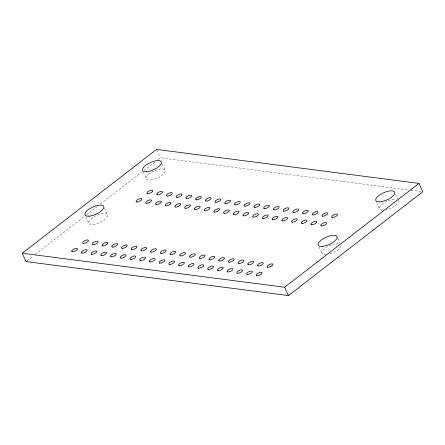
<?xml version="1.0" encoding="UTF-8"?>
<svg xmlns="http://www.w3.org/2000/svg" width="445" height="445" viewBox="0 0 445 445"><rect width="100%" height="100%" fill="white"/><g stroke="black" fill="none" stroke-linecap="round" stroke-linejoin="round"><path stroke-width="0.33" stroke-dasharray="2.23 1.67" d="M27.134 260.737L33.164 256.075M35.355 254.379L85.802 215.397M86.347 214.974L97.316 206.497M100.603 203.955L143.368 170.902M143.919 170.48L154.882 162.008M158.175 159.466L160.367 157.769L410.357 190.16M411.047 190.249L421.37 191.589M395.611 194.387L397.774 199.154M376.676 202.508L379.652 209.072M337.772 238.281L339.935 243.048M319.109 247.003L322.085 253.561M156.851 150.015L160.406 157.775M162.381 164.161L165.084 170.129M143.446 172.287L146.422 178.851M104.542 208.06L107.512 214.618M85.879 216.782L88.85 223.34M340.92 245.885A10.302 3.944 -24.4 0 1 329.606 254.067M326.163 254.735A10.302 3.944 -24.4 0 1 324.221 249.105A10.302 3.944 -24.4 0 1 338.539 243.693M398.314 200.35A10.302 3.944 -24.4 0 1 385.971 209.89M381.855 210.218A10.302 3.944 -24.4 0 1 382.667 203.888A10.302 3.944 -24.4 0 1 396.111 199.199M92.933 224.514A10.302 3.944 -24.4 0 0 107.69 215.664A10.302 3.944 -24.4 0 0 93.928 216.765A10.302 3.944 -24.4 0 0 92.933 224.514M150.505 180.019A10.302 3.944 -24.4 0 0 165.262 171.169A10.302 3.944 -24.4 0 0 151.495 172.271A10.302 3.944 -24.4 0 0 150.505 180.019"/><path stroke-width="0.67" d="M26.077 261.588L22.25 253.233L156.579 149.42L418.962 183.418L422.75 191.767L288.421 295.58L26.038 261.582M22.25 253.233L284.633 287.231L418.962 183.418M284.633 287.231L288.421 295.58M322.375 246.385A10.302 3.944 -24.4 0 0 337.132 237.535A10.302 3.944 -24.4 0 0 323.37 238.637A10.302 3.944 -24.4 0 0 322.375 246.385M180.47 255.919A3.171 1.213 -24.4 0 0 185.443 253.594A3.171 1.213 -24.4 0 0 182.072 253.161A3.171 1.213 -24.4 0 0 180.47 255.919M253.361 217.127A3.171 1.213 -24.4 0 0 258.334 214.802A3.171 1.213 -24.4 0 0 254.968 214.362A3.171 1.213 -24.4 0 0 253.361 217.127M82.041 253.06A3.171 1.213 -24.4 0 0 87.014 250.741A3.171 1.213 -24.4 0 0 83.649 250.301A3.171 1.213 -24.4 0 0 82.041 253.06M264.33 208.649A3.171 1.213 -24.4 0 0 269.303 206.324A3.171 1.213 -24.4 0 0 265.938 205.89A3.171 1.213 -24.4 0 0 264.33 208.649M120.912 258.1A3.171 1.213 -24.4 0 0 125.885 255.775A3.171 1.213 -24.4 0 0 122.52 255.341A3.171 1.213 -24.4 0 0 120.912 258.1M243.643 215.864A3.171 1.213 -24.4 0 0 248.616 213.539A3.171 1.213 -24.4 0 0 245.251 213.105A3.171 1.213 -24.4 0 0 243.643 215.864M89.145 216.164A10.302 3.944 -24.4 0 0 103.902 207.314A10.302 3.944 -24.4 0 0 90.14 208.416A10.302 3.944 -24.4 0 0 89.145 216.164M146.716 171.67A10.302 3.944 -24.4 0 0 161.474 162.82A10.302 3.944 -24.4 0 0 147.707 163.921A10.302 3.944 -24.4 0 0 146.716 171.67M379.947 201.891A10.302 3.944 -24.4 0 0 394.704 193.047A10.302 3.944 -24.4 0 0 380.937 194.142A10.302 3.944 -24.4 0 0 379.947 201.891M254.612 207.392A3.171 1.213 -24.4 0 0 259.585 205.067A3.171 1.213 -24.4 0 0 256.22 204.628A3.171 1.213 -24.4 0 0 254.612 207.392M233.925 214.607A3.171 1.213 -24.4 0 0 238.898 212.282A3.171 1.213 -24.4 0 0 235.533 211.848A3.171 1.213 -24.4 0 0 233.925 214.607M235.177 204.872A3.171 1.213 -24.4 0 0 240.15 202.547A3.171 1.213 -24.4 0 0 236.779 202.113A3.171 1.213 -24.4 0 0 235.177 204.872M72.324 251.803A3.171 1.213 -24.4 0 0 77.297 249.478A3.171 1.213 -24.4 0 0 73.931 249.044A3.171 1.213 -24.4 0 0 72.324 251.803M244.895 206.13A3.171 1.213 -24.4 0 0 249.868 203.81A3.171 1.213 -24.4 0 0 246.502 203.371A3.171 1.213 -24.4 0 0 244.895 206.13M292.237 222.161A3.171 1.213 -24.4 0 0 297.21 219.836A3.171 1.213 -24.4 0 0 293.839 219.402A3.171 1.213 -24.4 0 0 292.237 222.161M224.208 213.344A3.171 1.213 -24.4 0 0 229.181 211.025A3.171 1.213 -24.4 0 0 225.815 210.585A3.171 1.213 -24.4 0 0 224.208 213.344M83.287 243.326A3.171 1.213 -24.4 0 0 88.26 241.006A3.171 1.213 -24.4 0 0 84.895 240.567A3.171 1.213 -24.4 0 0 83.287 243.326M332.354 217.466A3.171 1.213 -24.4 0 0 337.327 215.141A3.171 1.213 -24.4 0 0 333.961 214.701A3.171 1.213 -24.4 0 0 332.354 217.466M122.158 248.366A3.171 1.213 -24.4 0 0 127.131 246.041A3.171 1.213 -24.4 0 0 123.766 245.607A3.171 1.213 -24.4 0 0 122.158 248.366M293.483 212.426A3.171 1.213 -24.4 0 0 298.456 210.101A3.171 1.213 -24.4 0 0 295.091 209.667A3.171 1.213 -24.4 0 0 293.483 212.426M93.005 244.589A3.171 1.213 -24.4 0 0 97.978 242.264A3.171 1.213 -24.4 0 0 94.613 241.83A3.171 1.213 -24.4 0 0 93.005 244.589M225.459 203.615A3.171 1.213 -24.4 0 0 230.432 201.29A3.171 1.213 -24.4 0 0 227.061 200.851A3.171 1.213 -24.4 0 0 225.459 203.615M274.048 209.907A3.171 1.213 -24.4 0 0 279.021 207.587A3.171 1.213 -24.4 0 0 275.655 207.148A3.171 1.213 -24.4 0 0 274.048 209.907M282.519 220.904A3.171 1.213 -24.4 0 0 287.492 218.578A3.171 1.213 -24.4 0 0 284.121 218.139A3.171 1.213 -24.4 0 0 282.519 220.904M229.058 262.216A3.171 1.213 -24.4 0 0 234.031 259.891A3.171 1.213 -24.4 0 0 230.666 259.457A3.171 1.213 -24.4 0 0 229.058 262.216M218.095 270.694A3.171 1.213 -24.4 0 0 223.067 268.368A3.171 1.213 -24.4 0 0 219.696 267.929A3.171 1.213 -24.4 0 0 218.095 270.694M256.965 275.728A3.171 1.213 -24.4 0 0 261.938 273.402A3.171 1.213 -24.4 0 0 258.573 272.969A3.171 1.213 -24.4 0 0 256.965 275.728M176.865 197.319A3.171 1.213 -24.4 0 0 181.838 194.993A3.171 1.213 -24.4 0 0 178.473 194.554A3.171 1.213 -24.4 0 0 176.865 197.319M186.583 198.576A3.171 1.213 -24.4 0 0 191.556 196.251A3.171 1.213 -24.4 0 0 188.191 195.817A3.171 1.213 -24.4 0 0 186.583 198.576M272.802 219.641A3.171 1.213 -24.4 0 0 277.775 217.321A3.171 1.213 -24.4 0 0 274.404 216.882A3.171 1.213 -24.4 0 0 272.802 219.641M258.211 265.993A3.171 1.213 -24.4 0 0 263.184 263.668A3.171 1.213 -24.4 0 0 259.819 263.234A3.171 1.213 -24.4 0 0 258.211 265.993M263.084 218.384A3.171 1.213 -24.4 0 0 268.057 216.059A3.171 1.213 -24.4 0 0 264.686 215.625A3.171 1.213 -24.4 0 0 263.084 218.384M175.619 207.053A3.171 1.213 -24.4 0 0 180.592 204.728A3.171 1.213 -24.4 0 0 177.227 204.288A3.171 1.213 -24.4 0 0 175.619 207.053M303.201 213.689A3.171 1.213 -24.4 0 0 308.174 211.364A3.171 1.213 -24.4 0 0 304.808 210.924A3.171 1.213 -24.4 0 0 303.201 213.689M214.49 212.087A3.171 1.213 -24.4 0 0 219.463 209.762A3.171 1.213 -24.4 0 0 216.098 209.328A3.171 1.213 -24.4 0 0 214.49 212.087M215.742 202.353A3.171 1.213 -24.4 0 0 220.714 200.028A3.171 1.213 -24.4 0 0 217.344 199.594A3.171 1.213 -24.4 0 0 215.742 202.353M170.752 254.662A3.171 1.213 -24.4 0 0 175.725 252.337A3.171 1.213 -24.4 0 0 172.354 251.903A3.171 1.213 -24.4 0 0 170.752 254.662M247.248 274.47A3.171 1.213 -24.4 0 0 252.22 272.145A3.171 1.213 -24.4 0 0 248.855 271.711A3.171 1.213 -24.4 0 0 247.248 274.47M161.034 253.405A3.171 1.213 -24.4 0 0 166.007 251.08A3.171 1.213 -24.4 0 0 162.636 250.641A3.171 1.213 -24.4 0 0 161.034 253.405M141.599 250.885A3.171 1.213 -24.4 0 0 146.572 248.56A3.171 1.213 -24.4 0 0 143.201 248.121A3.171 1.213 -24.4 0 0 141.599 250.885M248.494 264.736A3.171 1.213 -24.4 0 0 253.466 262.411A3.171 1.213 -24.4 0 0 250.101 261.977A3.171 1.213 -24.4 0 0 248.494 264.736M130.63 259.357A3.171 1.213 -24.4 0 0 135.603 257.032A3.171 1.213 -24.4 0 0 132.237 256.598A3.171 1.213 -24.4 0 0 130.63 259.357M283.765 211.169A3.171 1.213 -24.4 0 0 288.738 208.844A3.171 1.213 -24.4 0 0 285.373 208.41A3.171 1.213 -24.4 0 0 283.765 211.169M237.53 273.208A3.171 1.213 -24.4 0 0 242.503 270.888A3.171 1.213 -24.4 0 0 239.132 270.449A3.171 1.213 -24.4 0 0 237.53 273.208M131.876 249.623A3.171 1.213 -24.4 0 0 136.849 247.303A3.171 1.213 -24.4 0 0 133.483 246.864A3.171 1.213 -24.4 0 0 131.876 249.623M238.776 263.479A3.171 1.213 -24.4 0 0 243.749 261.154A3.171 1.213 -24.4 0 0 240.383 260.714A3.171 1.213 -24.4 0 0 238.776 263.479M112.44 247.109A3.171 1.213 -24.4 0 0 117.413 244.783A3.171 1.213 -24.4 0 0 114.048 244.344A3.171 1.213 -24.4 0 0 112.44 247.109M101.477 255.58A3.171 1.213 -24.4 0 0 106.45 253.255A3.171 1.213 -24.4 0 0 103.084 252.821A3.171 1.213 -24.4 0 0 101.477 255.58M227.812 271.951A3.171 1.213 -24.4 0 0 232.785 269.626A3.171 1.213 -24.4 0 0 229.414 269.192A3.171 1.213 -24.4 0 0 227.812 271.951M102.723 245.846A3.171 1.213 -24.4 0 0 107.696 243.521A3.171 1.213 -24.4 0 0 104.33 243.087A3.171 1.213 -24.4 0 0 102.723 245.846M219.34 260.959A3.171 1.213 -24.4 0 0 224.313 258.634A3.171 1.213 -24.4 0 0 220.948 258.2A3.171 1.213 -24.4 0 0 219.34 260.959M91.759 254.323A3.171 1.213 -24.4 0 0 96.732 251.998A3.171 1.213 -24.4 0 0 93.367 251.559A3.171 1.213 -24.4 0 0 91.759 254.323M208.377 269.431A3.171 1.213 -24.4 0 0 213.35 267.106A3.171 1.213 -24.4 0 0 209.979 266.672A3.171 1.213 -24.4 0 0 208.377 269.431M165.902 205.79A3.171 1.213 -24.4 0 0 170.874 203.465A3.171 1.213 -24.4 0 0 167.509 203.031A3.171 1.213 -24.4 0 0 165.902 205.79M167.148 196.056A3.171 1.213 -24.4 0 0 172.12 193.731A3.171 1.213 -24.4 0 0 168.755 193.297A3.171 1.213 -24.4 0 0 167.148 196.056M156.184 204.533A3.171 1.213 -24.4 0 0 161.157 202.208A3.171 1.213 -24.4 0 0 157.791 201.774A3.171 1.213 -24.4 0 0 156.184 204.533M157.43 194.799A3.171 1.213 -24.4 0 0 162.403 192.474A3.171 1.213 -24.4 0 0 159.037 192.04A3.171 1.213 -24.4 0 0 157.43 194.799M146.466 203.27A3.171 1.213 -24.4 0 0 151.439 200.951A3.171 1.213 -24.4 0 0 148.074 200.511A3.171 1.213 -24.4 0 0 146.466 203.27M147.712 193.542A3.171 1.213 -24.4 0 0 152.685 191.216A3.171 1.213 -24.4 0 0 149.32 190.777A3.171 1.213 -24.4 0 0 147.712 193.542M136.749 202.013A3.171 1.213 -24.4 0 0 141.721 199.688A3.171 1.213 -24.4 0 0 138.356 199.254A3.171 1.213 -24.4 0 0 136.749 202.013M209.623 259.696A3.171 1.213 -24.4 0 0 214.596 257.377A3.171 1.213 -24.4 0 0 211.23 256.937A3.171 1.213 -24.4 0 0 209.623 259.696M198.654 268.174A3.171 1.213 -24.4 0 0 203.626 265.849A3.171 1.213 -24.4 0 0 200.261 265.415A3.171 1.213 -24.4 0 0 198.654 268.174M301.955 223.418A3.171 1.213 -24.4 0 0 306.928 221.098A3.171 1.213 -24.4 0 0 303.557 220.659A3.171 1.213 -24.4 0 0 301.955 223.418M185.337 208.31A3.171 1.213 -24.4 0 0 190.31 205.985A3.171 1.213 -24.4 0 0 186.945 205.551A3.171 1.213 -24.4 0 0 185.337 208.31M196.306 199.833A3.171 1.213 -24.4 0 0 201.279 197.513A3.171 1.213 -24.4 0 0 197.908 197.074A3.171 1.213 -24.4 0 0 196.306 199.833M195.055 209.567A3.171 1.213 -24.4 0 0 200.028 207.248A3.171 1.213 -24.4 0 0 196.662 206.808A3.171 1.213 -24.4 0 0 195.055 209.567M206.024 201.095A3.171 1.213 -24.4 0 0 210.997 198.77A3.171 1.213 -24.4 0 0 207.626 198.337A3.171 1.213 -24.4 0 0 206.024 201.095M204.772 210.83A3.171 1.213 -24.4 0 0 209.745 208.505A3.171 1.213 -24.4 0 0 206.38 208.065A3.171 1.213 -24.4 0 0 204.772 210.83M312.918 214.946A3.171 1.213 -24.4 0 0 317.891 212.621A3.171 1.213 -24.4 0 0 314.526 212.187A3.171 1.213 -24.4 0 0 312.918 214.946M311.672 224.681A3.171 1.213 -24.4 0 0 316.645 222.355A3.171 1.213 -24.4 0 0 313.28 221.922A3.171 1.213 -24.4 0 0 311.672 224.681M322.636 216.203A3.171 1.213 -24.4 0 0 327.609 213.884A3.171 1.213 -24.4 0 0 324.244 213.444A3.171 1.213 -24.4 0 0 322.636 216.203M321.39 225.938A3.171 1.213 -24.4 0 0 326.363 223.613A3.171 1.213 -24.4 0 0 322.998 223.179A3.171 1.213 -24.4 0 0 321.39 225.938M111.194 256.843A3.171 1.213 -24.4 0 0 116.167 254.518A3.171 1.213 -24.4 0 0 112.802 254.078A3.171 1.213 -24.4 0 0 111.194 256.843M140.347 260.62A3.171 1.213 -24.4 0 0 145.32 258.295A3.171 1.213 -24.4 0 0 141.955 257.855A3.171 1.213 -24.4 0 0 140.347 260.62M151.317 252.143A3.171 1.213 -24.4 0 0 156.29 249.817A3.171 1.213 -24.4 0 0 152.919 249.384A3.171 1.213 -24.4 0 0 151.317 252.143M150.065 261.877A3.171 1.213 -24.4 0 0 155.038 259.552A3.171 1.213 -24.4 0 0 151.673 259.118A3.171 1.213 -24.4 0 0 150.065 261.877M159.783 263.134A3.171 1.213 -24.4 0 0 164.756 260.815A3.171 1.213 -24.4 0 0 161.39 260.375A3.171 1.213 -24.4 0 0 159.783 263.134M169.501 264.397A3.171 1.213 -24.4 0 0 174.473 262.072A3.171 1.213 -24.4 0 0 171.108 261.638A3.171 1.213 -24.4 0 0 169.501 264.397M179.218 265.654A3.171 1.213 -24.4 0 0 184.191 263.329A3.171 1.213 -24.4 0 0 180.826 262.895A3.171 1.213 -24.4 0 0 179.218 265.654M190.187 257.182A3.171 1.213 -24.4 0 0 195.16 254.857A3.171 1.213 -24.4 0 0 191.795 254.418A3.171 1.213 -24.4 0 0 190.187 257.182M188.936 266.917A3.171 1.213 -24.4 0 0 193.909 264.591A3.171 1.213 -24.4 0 0 190.543 264.152A3.171 1.213 -24.4 0 0 188.936 266.917M199.905 258.439A3.171 1.213 -24.4 0 0 204.878 256.114A3.171 1.213 -24.4 0 0 201.513 255.68A3.171 1.213 -24.4 0 0 199.905 258.439M267.929 267.256A3.171 1.213 -24.4 0 0 272.902 264.931A3.171 1.213 -24.4 0 0 269.536 264.491A3.171 1.213 -24.4 0 0 267.929 267.256"/></g></svg>
